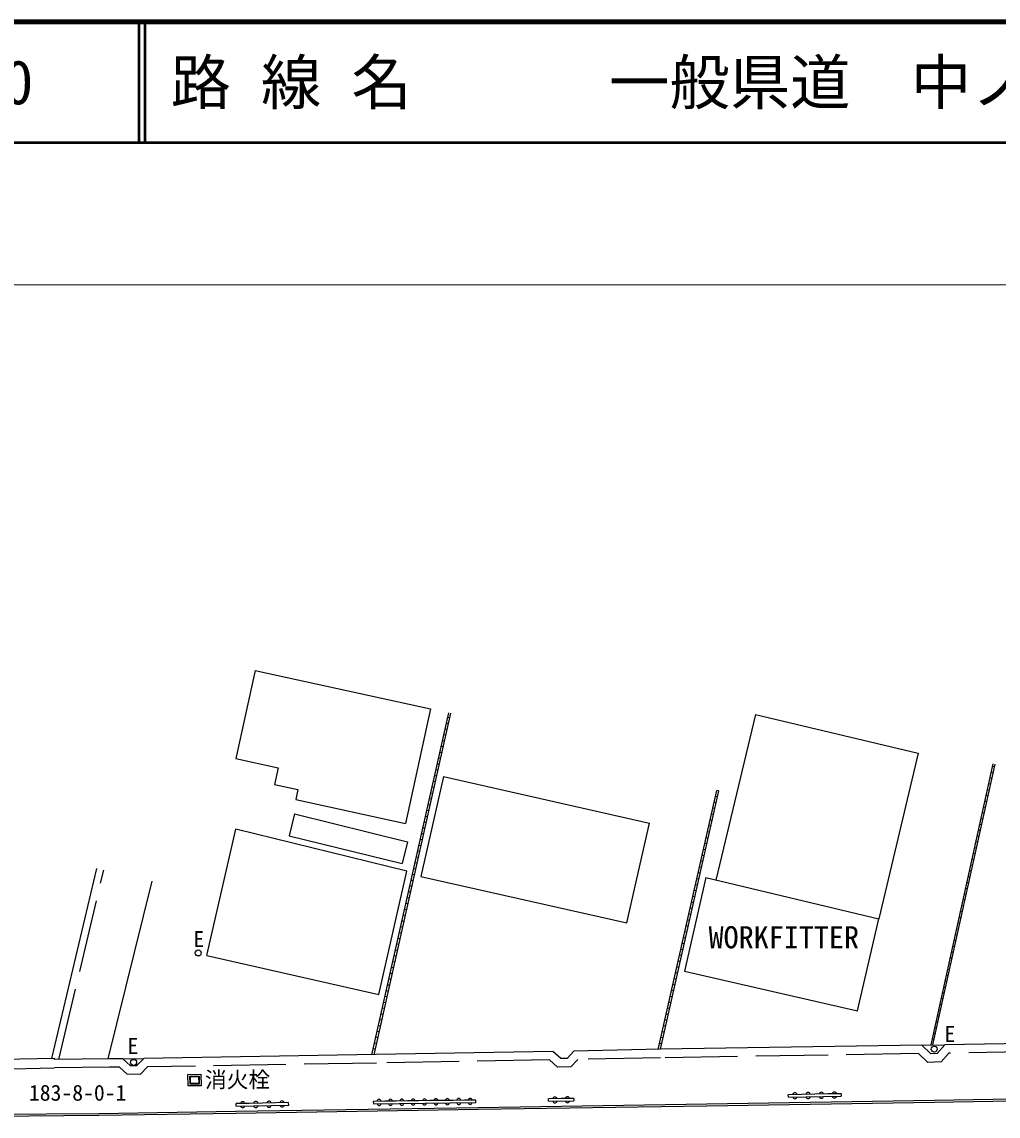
# Model space of a CAD drawing. Units: millimetres, scale not verified. Extents: x 40000 to 680000, y 20000 to 380000.
# Drawn here: x 168052 to 248977, y 289330 to 380000 of the extents above; entities that cross this region are included whole.
import ezdxf
from ezdxf.enums import TextEntityAlignment as Align

# ---------------------------------------------------------------- set-up
doc = ezdxf.new("R2010")
doc.units = ezdxf.units.MM
doc.header["$LTSCALE"] = 1000
doc.linetypes.add('DASHED', pattern=[7.5, 6, -1.5])
for name, color, linetype, lineweight in [('M-BGD', 7, 'Continuous', 25), ('M-BGD-EXST', 7, 'Continuous', 25), ('M-BMK-SRVR', 3, 'Continuous', 25), ('M-STR-HTXT', 7, 'Continuous', 13), ('M-STR-STRC', 7, 'Continuous', 25), ('M-TTL', 2, 'Continuous', 140), ('M-TTL-LINE', 7, 'Continuous', 50)]:
    doc.layers.add(name, color=color, linetype=linetype, lineweight=lineweight)
doc.layers.add('M-BMK-HTXT', color=7, linetype='Continuous')
doc.layers.add('M-TTL-TXT', color=7, linetype='Continuous')
doc.styles.add('ＭＳ ゴシック', font='')
doc.styles.get('ＭＳ ゴシック').set_extended_font_data('MS Gothic')

msp = doc.modelspace()

# ---------------------------------------------------------------- linework, layer by layer
at = {"layer": 'M-BGD'}
for p, q in [((187394, 326256), (185800, 318967)), ((187394, 326256), (201919, 323080)), ((201919, 323080), (199840, 313569)), ((197064, 294417), (203444, 322746)), ((203591, 322714), (197218, 294419)), ((203396, 321848), (203250, 321881)), ((203504, 322330), (203358, 322363)), ((228856, 322613), (225584, 308892)), ((228856, 322613), (242357, 319394)), ((203287, 321366), (203141, 321399)), ((203070, 320403), (202924, 320436)), ((203179, 320884), (203033, 320917)), ((202853, 319439), (202707, 319472)), ((202962, 319921), (202815, 319954)), ((242357, 319394), (239086, 305672)), ((185800, 318967), (189305, 318200)), ((202636, 318475), (202490, 318508)), ((202745, 318957), (202598, 318990)), ((243414, 295227), (248573, 318524)), ((243568, 295229), (248719, 318491)), ((248669, 318266), (248523, 318298)), ((189305, 318200), (189002, 316813)), ((203000, 317466), (201128, 309195)), ((202419, 317512), (202273, 317545)), ((202528, 317994), (202381, 318026)), ((203000, 317466), (220068, 313603)), ((248563, 317785), (248416, 317818)), ((189002, 316813), (190938, 316390)), ((202202, 316548), (202056, 316581)), ((202311, 317030), (202164, 317063)), ((248350, 316824), (248204, 316856)), ((248456, 317305), (248310, 317337)), ((190938, 316390), (190756, 315555)), ((190756, 315555), (199840, 313569)), ((201985, 315584), (201839, 315617)), ((202094, 316066), (201947, 316099)), ((220803, 294862), (225657, 316315)), ((225803, 316282), (220958, 294866)), ((225691, 315784), (225544, 315817)), ((225801, 316272), (225655, 316305)), ((248137, 315863), (247991, 315895)), ((248244, 316343), (248097, 316376)), ((201768, 314621), (201622, 314654)), ((201877, 315103), (201730, 315136)), ((225470, 314810), (225324, 314843)), ((225580, 315297), (225434, 315330)), ((247924, 314901), (247778, 314934)), ((248031, 315382), (247884, 315414)), ((190648, 314376), (190201, 312558)), ((190648, 314376), (200027, 312068)), ((201660, 314139), (201513, 314172)), ((225250, 313835), (225103, 313868)), ((225360, 314322), (225214, 314355)), ((247711, 313940), (247565, 313972)), ((247818, 314421), (247671, 314453)), ((183397, 302651), (185785, 313110)), ((199963, 309618), (185785, 313110)), ((201443, 313175), (201296, 313208)), ((201551, 313657), (201405, 313690)), ((218196, 305332), (220068, 313603)), ((225029, 312860), (224883, 312893)), ((225139, 313348), (224993, 313381)), ((247499, 312979), (247352, 313011)), ((247605, 313459), (247459, 313492)), ((190201, 312558), (199580, 310250)), ((200027, 312068), (199580, 310250)), ((201226, 312212), (201079, 312245)), ((201334, 312693), (201188, 312726)), ((224809, 311886), (224662, 311919)), ((224919, 312373), (224773, 312406)), ((247286, 312017), (247139, 312050)), ((247392, 312498), (247246, 312530)), ((201008, 311248), (200862, 311281)), ((201117, 311730), (200971, 311763)), ((224698, 311398), (224552, 311431)), ((247073, 311056), (246926, 311088)), ((247179, 311537), (247033, 311569)), ((200791, 310284), (200645, 310317)), ((200900, 310766), (200754, 310799)), ((224478, 310424), (224332, 310457)), ((224588, 310911), (224442, 310944)), ((246860, 310095), (246714, 310127)), ((246966, 310575), (246820, 310608)), ((170527, 294114), (174257, 309856)), ((197631, 299402), (199963, 309618)), ((200574, 309321), (200428, 309354)), ((200683, 309803), (200537, 309835)), ((201128, 309195), (218196, 305332)), ((224257, 309449), (224111, 309482)), ((224368, 309936), (224221, 309969)), ((246754, 309614), (246607, 309646)), ((175193, 294076), (178850, 308803)), ((200357, 308357), (200211, 308390)), ((200466, 308839), (200320, 308872)), ((224751, 309090), (222983, 301338)), ((224037, 308474), (223890, 308507)), ((224147, 308962), (224001, 308995)), ((224751, 309090), (239086, 305672)), ((246541, 308653), (246394, 308685)), ((246647, 309133), (246501, 309166)), ((200140, 307393), (199994, 307426)), ((200249, 307875), (200103, 307908)), ((223816, 307500), (223670, 307533)), ((223927, 307987), (223780, 308020)), ((246328, 307691), (246181, 307724)), ((246434, 308172), (246288, 308204)), ((200032, 306912), (199885, 306945)), ((223596, 306525), (223449, 306558)), ((223706, 307012), (223560, 307045)), ((246115, 306730), (245969, 306762)), ((246221, 307211), (246075, 307243)), ((199815, 305948), (199668, 305981)), ((199923, 306430), (199777, 306463)), ((223375, 305550), (223229, 305583)), ((223485, 306038), (223339, 306071)), ((237324, 298066), (239086, 305672)), ((245902, 305769), (245756, 305801)), ((246009, 306249), (245862, 306282)), ((199598, 304984), (199451, 305017)), ((199706, 305466), (199560, 305499)), ((223265, 305063), (223119, 305096)), ((245689, 304807), (245543, 304840)), ((245796, 305288), (245649, 305321)), ((199381, 304021), (199234, 304054)), ((199489, 304502), (199343, 304535)), ((223044, 304088), (222898, 304122)), ((223155, 304576), (223008, 304609)), ((245476, 303846), (245330, 303879)), ((245583, 304327), (245436, 304359)), ((199164, 303057), (199017, 303090)), ((199272, 303539), (199126, 303572)), ((222824, 303114), (222678, 303147)), ((222934, 303601), (222788, 303634)), ((245264, 302885), (245117, 302917)), ((245370, 303365), (245224, 303398)), ((183397, 302651), (197631, 299402)), ((198947, 302093), (198800, 302126)), ((199055, 302575), (198909, 302608)), ((222603, 302139), (222457, 302172)), ((222714, 302626), (222567, 302660)), ((245051, 301923), (244904, 301956)), ((245157, 302404), (245011, 302437)), ((198730, 301130), (198583, 301163)), ((198838, 301612), (198692, 301644)), ((222383, 301164), (222237, 301198)), ((222493, 301652), (222347, 301685)), ((222983, 301338), (237324, 298066)), ((244944, 301443), (244798, 301475)), ((198513, 300166), (198366, 300199)), ((198621, 300648), (198475, 300681)), ((222162, 300190), (222016, 300223)), ((222273, 300677), (222126, 300710)), ((244732, 300482), (244585, 300514)), ((244838, 300962), (244691, 300995)), ((198296, 299202), (198149, 299235)), ((198404, 299684), (198258, 299717)), ((221942, 299215), (221795, 299248)), ((222052, 299702), (221906, 299736)), ((244519, 299520), (244372, 299553)), ((244625, 300001), (244479, 300033)), ((198187, 298721), (198041, 298754)), ((221832, 298728), (221685, 298761)), ((244306, 298559), (244159, 298591)), ((244412, 299040), (244266, 299072)), ((197970, 297757), (197824, 297790)), ((198078, 298239), (197932, 298272)), ((221611, 297753), (221465, 297786)), ((221721, 298240), (221575, 298274)), ((244093, 297598), (243947, 297630)), ((244199, 298078), (244053, 298111)), ((197753, 296793), (197607, 296826)), ((197861, 297275), (197715, 297308)), ((221390, 296778), (221244, 296812)), ((221501, 297266), (221354, 297299)), ((243880, 296636), (243734, 296669)), ((243987, 297117), (243840, 297149)), ((197536, 295830), (197390, 295863)), ((197644, 296311), (197498, 296344)), ((221170, 295804), (221024, 295837)), ((221280, 296291), (221134, 296324)), ((243667, 295675), (243521, 295707)), ((243774, 296156), (243627, 296188)), ((197319, 294866), (197173, 294899)), ((197427, 295348), (197281, 295381)), ((221060, 295317), (220913, 295350)), ((242653, 295218), (244572, 295241)), ((170728, 294118), (170734, 294018)), ((175313, 294077), (170734, 294018)), ((176420, 294073), (178161, 294104)), ((232678, 291126), (231585, 291107)), ((231588, 290907), (231585, 291107)), ((233771, 291145), (232678, 291126)), ((234864, 291165), (233771, 291145)), ((235957, 291184), (234864, 291165)), ((235957, 291184), (235961, 290984)), ((186900, 290384), (185811, 290363)), ((185815, 290163), (185811, 290363)), ((185815, 290163), (190171, 290249)), ((187989, 290406), (186900, 290384)), ((189078, 290427), (187989, 290406)), ((190167, 290449), (189078, 290427)), ((190171, 290249), (190167, 290449)), ((198129, 290566), (197185, 290554)), ((197185, 290554), (197188, 290354)), ((197188, 290354), (205681, 290456)), ((199073, 290577), (198129, 290566)), ((200017, 290588), (199073, 290577)), ((200960, 290599), (200017, 290588)), ((201904, 290611), (200960, 290599)), ((202848, 290622), (201904, 290611)), ((203791, 290633), (202848, 290622)), ((204735, 290645), (203791, 290633)), ((205679, 290656), (204735, 290645)), ((205681, 290456), (205679, 290656)), ((212754, 290778), (211708, 290762)), ((211711, 290562), (211708, 290762)), ((211711, 290562), (213803, 290594)), ((213800, 290794), (212754, 290778)), ((213800, 290794), (213803, 290594)), ((231588, 290907), (235961, 290984))]:
    msp.add_line(p, q, dxfattribs=at)
at = {"layer": 'M-BGD', "linetype": 'DASHED'}
for p, q in [((171122, 294023), (174841, 309717)), ((175317, 293377), (170743, 293318))]:
    msp.add_line(p, q, dxfattribs=at)
at = {"layer": 'M-BGD'}
for points in [[(308478, 296275), (294308, 296033), (267529, 295616), (244572, 295241), (243931, 294523), (243408, 294496), (242653, 295218), (220985, 294866)], [(212068, 294696), (197428, 294423), (178161, 294104), (177561, 293487), (177055, 293491), (176420, 294073), (175313, 294077)], [(220982, 294866), (213813, 294718), (213255, 294116), (212721, 294100), (212068, 294696)], [(148779, 294097), (151034, 294084), (157919, 294017), (165044, 294010), (170728, 294118)]]:
    msp.add_lwpolyline(points, dxfattribs=at)
at = {"layer": 'M-BGD', "linetype": 'DASHED'}
for points in [[(308490, 295575), (294319, 295334), (267540, 294916), (244890, 294546), (244259, 293840), (243142, 293781), (242377, 294513), (220996, 294166)], [(211802, 293990), (197441, 293723), (178462, 293409), (177854, 292785), (176780, 292794), (176147, 293374), (175317, 293377)], [(220996, 294166), (214124, 294025), (213570, 293425), (212458, 293392), (211802, 293990)], [(148775, 293297), (151028, 293284), (157915, 293217), (165051, 293210), (170743, 293318)]]:
    msp.add_lwpolyline(points, dxfattribs=at)
at = {"layer": 'M-BGD'}
msp.add_lwpolyline([(182041, 292035), (182027, 292590), (182702, 292599), (182711, 292030)], close=True, dxfattribs=at)
for centre, radius, start, end in [((232132, 291081), 186, 12.08587, 169.93499), ((233225, 291100), 186, 12.08587, 169.93499), ((234318, 291119), 186, 12.08774, 169.93311), ((235411, 291139), 186, 12.08671, 169.93421), ((186356, 290339), 185, 11.99773, 170.27379), ((186359, 290208), 185, 191.99678, 350.27625), ((187445, 290360), 185, 11.99755, 170.27554), ((187448, 290230), 185, 191.99773, 350.27379), ((188534, 290382), 185, 11.99773, 170.27379), ((188537, 290252), 185, 191.99678, 350.27625), ((189623, 290403), 185, 11.99755, 170.27554), ((189626, 290273), 185, 191.99773, 350.27379), ((197657, 290553), 158, 3.40596, 177.96243), ((197660, 290368), 158, 183.40596, 357.96243), ((198601, 290564), 158, 3.40505, 177.96325), ((198603, 290379), 158, 183.40596, 357.96243), ((199545, 290575), 158, 3.40315, 177.96334), ((199547, 290390), 158, 183.40315, 357.96515), ((200489, 290586), 158, 3.40596, 177.96243), ((200491, 290401), 158, 183.40596, 357.96243), ((201432, 290598), 158, 3.40315, 177.96515), ((201434, 290413), 158, 183.40323, 357.96325), ((202376, 290609), 158, 3.40596, 177.96243), ((202378, 290424), 158, 183.40596, 357.96243), ((203320, 290620), 158, 3.40505, 177.96325), ((203322, 290435), 158, 183.40596, 357.96243), ((204263, 290631), 158, 3.40497, 177.96334), ((204266, 290446), 158, 183.40505, 357.96325), ((205207, 290643), 158, 3.40596, 177.96243), ((205209, 290458), 158, 183.40596, 357.96243), ((212231, 290744), 176, 9.45124, 172.25934), ((212234, 290596), 176, 189.44951, 352.25943), ((213277, 290759), 176, 9.45032, 172.2587), ((213280, 290612), 176, 189.45032, 352.2587), ((232134, 290952), 186, 192.08859, 349.93234), ((233227, 290972), 186, 192.08756, 349.93487), ((234320, 290991), 186, 192.08587, 349.93499), ((235413, 291010), 186, 192.08774, 349.93311)]:
    msp.add_arc(centre, radius, start, end, dxfattribs=at)
at = {"layer": 'M-BGD-EXST'}
for centre in [(182669, 302855), (243678, 294881), (177315, 293782)]:
    msp.add_circle(centre, 250, dxfattribs=at)
at = {"layer": 'M-STR-HTXT'}
msp.add_line((128127, 358204), (423226, 358204), dxfattribs=at)
at = {"layer": 'M-STR-STRC'}
for p, q in [((174422, 289549), (185776, 289731)), ((174424, 289399), (185779, 289581))]:
    msp.add_line(p, q, dxfattribs=at)
for points in [[(181846, 291837), (181821, 292788), (182899, 292801), (182915, 291829)], [(181992, 291986), (181975, 292640), (182751, 292649), (182762, 291980)]]:
    msp.add_lwpolyline(points, close=True, dxfattribs=at)
for points in [[(185776, 289731), (205915, 290050), (224817, 290344), (243699, 290644), (272670, 291142), (299981, 291574)], [(185779, 289581), (205917, 289900), (224820, 290194), (243701, 290494), (272673, 290992), (299983, 291424)], [(133226, 290261), (138896, 289954), (144920, 289745), (150932, 289608), (158373, 289489), (165690, 289480), (174422, 289549)], [(133218, 290111), (138889, 289804), (144916, 289595), (150929, 289458), (158371, 289339), (165691, 289330), (174424, 289399)]]:
    msp.add_lwpolyline(points, dxfattribs=at)
at = {"layer": 'M-TTL'}
msp.add_line((680000, 380000), (40000, 380000), dxfattribs=at)
at = {"layer": 'M-TTL-LINE'}
for p, q in [((177750, 380000), (177750, 370000)), ((178250, 380000), (178250, 370000)), ((40000, 370000), (680000, 370000))]:
    msp.add_line(p, q, dxfattribs=at)

# ---------------------------------------------------------------- texts
at = {"layer": 'M-BGD-EXST', "style": 'ＭＳ ゴシック'}
for s, p in [('E', (182716, 303996)), ('E', (244971, 296136)), ('E', (177264, 295145)), ('消火栓', (185931, 292352))]:
    msp.add_text(s, height=1320, dxfattribs=at).set_placement(p, align=Align.MIDDLE_CENTER)
at = {"layer": 'M-BMK-HTXT', "style": 'ＭＳ ゴシック'}
msp.add_text('WORKFITTER', height=1833, dxfattribs=at).set_placement((224974, 305067), align=Align.TOP_LEFT)
at = {"layer": 'M-BMK-SRVR', "style": 'ＭＳ ゴシック'}
msp.add_text('183-8-0-1', height=1320, dxfattribs=at).set_placement((168636, 290210), align=Align.BOTTOM_LEFT)
at = {"layer": 'M-TTL-TXT', "style": 'ＭＳ ゴシック'}
for s, p in [('路 線 名', (180380, 375000)), ('一般県道\u3000中ノ関港新田線', (216734, 375000)), ('8-0', (161521, 375000))]:
    msp.add_text(s, height=3666, dxfattribs=at).set_placement(p, align=Align.MIDDLE_LEFT)

doc.saveas('drawing.dxf')
